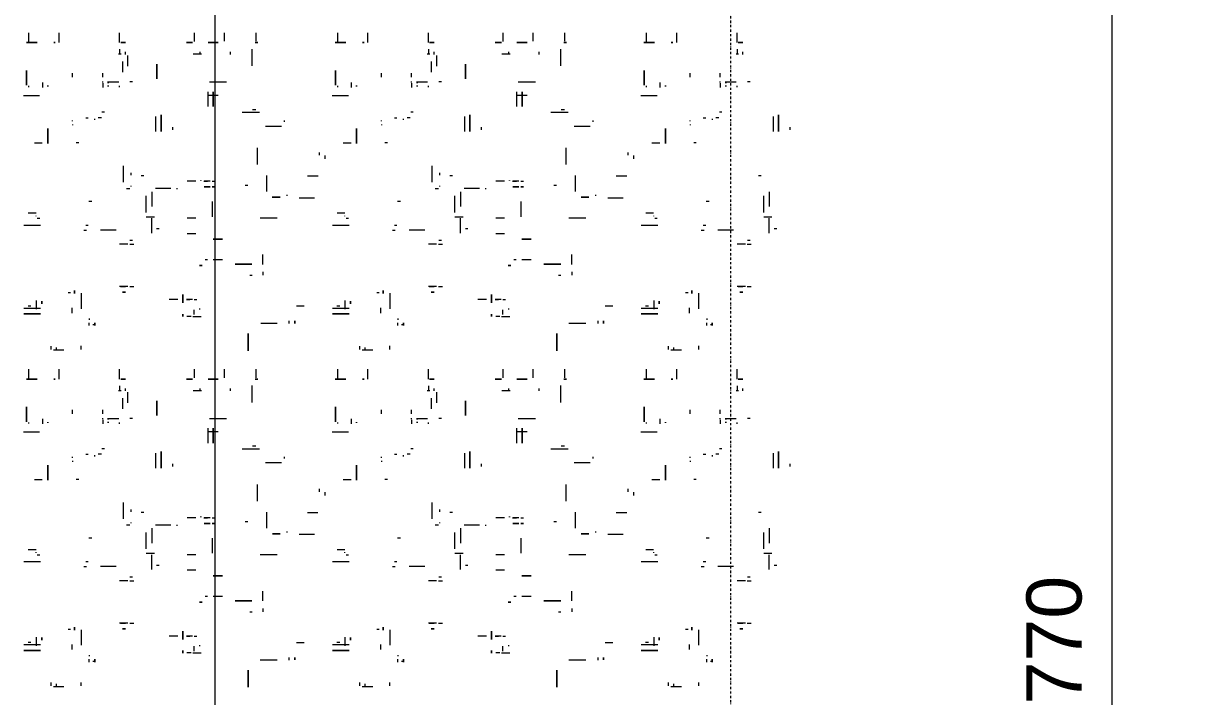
# Model space of a CAD drawing. Header units: millimetres. Extents: x -21051 to 202668, y -15646 to 13691.
# Drawn here: x 377 to 2499, y 3647 to 4866 of the extents above; entities that cross this region are included whole.
import ezdxf

# ---------------------------------------------------------------- set-up
doc = ezdxf.new("R2010")
doc.units = ezdxf.units.MM
doc.linetypes.add('TD_Level Line', pattern=[8, 4, -2, 0, -2])
for name, color, linetype, lineweight in [('A-ANNO-DIMS', 211, 'Continuous', 9), ('A-ANNO-DIMS-100', 211, 'Continuous', 9), ('G-ANNO-SYMB', 111, 'Continuous', 9), ('G-IMPT', 8, 'Continuous', 5), ('I-FURN', 30, 'Continuous', 5)]:
    doc.layers.add(name, color=color, linetype=linetype, lineweight=lineweight)
doc.layers.get('0').off()
doc.layers.get('I-FURN').off()
doc.styles.add('Arial_3', font='arial.ttf', dxfattribs={"height": 100})
doc.dimstyles.new('Arial_1_0', dxfattribs={"dimscale": 304.8, "dimtxt": 102.02594, "dimasz": 0.328084, "dimexe": 0.328084, "dimexo": 0.0625, "dimgap": 0.082021, "dimtad": 1, "dimdec": 0, "dimzin": 0, "dimdsep": 46, "dimtxsty": 'Arial_3', "dimblk1": 'OBLIQUE', "dimblk2": 'OBLIQUE', "dimsah": 1, "dimcen": 0.09, "dimdle": 0.328084, "dimazin": 0, "dimtfac": 1, "dimtdec": 4, "dimtix": 1, "dimtmove": 0, "dimatfit": 3, "dimfxl": 0.492126, "dimfxlon": 1, "dimtvp": 1, "dimtolj": 1, "dimtzin": 0, "dimarcsym": 2})

# ---------------------------------------------------------------- blocks, each defined once
blk = doc.blocks.new('FUR_8_Carpet - _-V8-00_Ground floor')
at = {"layer": 'G-IMPT'}
for p, q in [((-1556.9, 322), (-1556.9, 328.2)), ((-1512.1, 324.6), (-1512.1, 330.1)), ((-1502.1, 322.2), (-1502.1, 328.2)), ((-997.5, 322), (-997.5, 328.2)), ((-952.8, 324.6), (-952.8, 330.1)), ((-942.8, 322.2), (-942.8, 328.2)), ((-438.1, 322), (-438.1, 328.2)), ((-393.4, 324.6), (-393.4, 330.1)), ((-383.4, 322.2), (-383.4, 328.2)), ((-741.2, 299.5), (-741.2, 315)), ((-741.2, 315), (-741.2, 299.5)), ((-1583, 284), (-1578.6, 284)), ((-1572, 285), (-1572, 279.8)), ((-1375.1, 281.5), (-1375.1, 276.5)), ((-1322, 280.7), (-1352.8, 280.7)), ((-1023.6, 284), (-1019.2, 284)), ((-1012.6, 285), (-1012.6, 279.8)), ((-815.7, 281.5), (-815.7, 276.5)), ((-773.4, 280.7), (-793.5, 280.7)), ((-762.7, 280.7), (-773.4, 280.7)), ((-464.3, 284), (-459.8, 284)), ((-463.3, 285), (-463.3, 279.8)), ((-463.3, 279.8), (-463.3, 285)), ((-453.3, 285), (-453.3, 279.8)), ((-1572, 272.5), (-1572, 274.5)), ((-1541, 262.4), (-1541, 252.9)), ((-1475.9, 239.7), (-1475.9, 255.2)), ((-1200.4, 268.4), (-1215.4, 268.4)), ((-1212.6, 254.2), (-1212.6, 255.9)), ((-1202.6, 265), (-1202.6, 256.3)), ((-1197.1, 268.4), (-1189.7, 268.4)), ((-1012.6, 272.5), (-1012.6, 274.5)), ((-981.7, 262.4), (-981.7, 252.9)), ((-916.6, 239.7), (-916.6, 255.2)), ((-651.9, 268.4), (-656.1, 268.4)), ((-653.3, 254.2), (-653.3, 255.9)), ((-641.1, 268.4), (-651.9, 268.4)), ((-643.3, 265), (-643.3, 256.3)), ((-637.7, 268.4), (-630.3, 268.4)), ((-453.3, 272.5), (-453.3, 274.5)), ((-422.3, 262.4), (-422.3, 252.9)), ((-357.2, 239.7), (-357.2, 255.2)), ((-1557.7, 254.5), (-1557.7, 226.3)), ((-1483.6, 253.8), (-1453.3, 253.8)), ((-1461.2, 249.1), (-1466.3, 249.1)), ((-1402, 250.2), (-1387.9, 250.2)), ((-1202.6, 237.9), (-1207.5, 237.9)), ((-1199.4, 237.9), (-1188.6, 237.9)), ((-1189, 237.9), (-1194.7, 237.9)), ((-1173.3, 237.9), (-1157.4, 237.9)), ((-998.4, 254.5), (-998.4, 226.3)), ((-924.2, 253.8), (-894, 253.8)), ((-901.8, 249.1), (-907, 249.1)), ((-842.7, 250.2), (-828.5, 250.2)), ((-643.3, 237.9), (-648.2, 237.9)), ((-640.1, 237.9), (-629.2, 237.9)), ((-629.6, 237.9), (-635.3, 237.9)), ((-622.8, 228.8), (-622.8, 244)), ((-622.8, 244), (-622.8, 228.8)), ((-613.9, 237.9), (-598, 237.9)), ((-439, 254.5), (-439, 226.3)), ((-364.8, 253.8), (-334.6, 253.8)), ((-342.5, 249.1), (-347.6, 249.1)), ((-1645.3, 214.4), (-1652.7, 214.4)), ((-1642, 214.4), (-1627, 214.4)), ((-1637, 225.2), (-1637, 223.8)), ((-1538.1, 225.9), (-1533.6, 225.9)), ((-1086, 214.4), (-1093.4, 214.4)), ((-1082.7, 214.4), (-1067.7, 214.4)), ((-1077.7, 225.2), (-1077.7, 223.8)), ((-978.7, 225.9), (-974.3, 225.9)), ((-526.6, 214.4), (-534, 214.4)), ((-523.3, 214.4), (-508.3, 214.4)), ((-518.3, 225.2), (-518.3, 223.8)), ((-419.3, 225.9), (-414.9, 225.9)), ((-1327.4, 187.6), (-1327.4, 193.8)), ((-1307.9, 194.6), (-1303.5, 194.6)), ((-768, 190.6), (-768, 193.8)), ((-748.5, 194.6), (-744.1, 194.6)), ((-1327.4, 174.2), (-1327.4, 156.5)), ((-768, 187.6), (-768, 190.6)), ((-768, 174.2), (-768, 162.8)), ((-748.1, 174.1), (-737.5, 174.1)), ((-737.5, 174.1), (-748.1, 174.1)), ((-1254, 166.1), (-1237.3, 166.1)), ((-1226.9, 166.1), (-1222.4, 166.1)), ((-768, 162.8), (-768, 156.5)), ((-694.6, 166.1), (-678, 166.1)), ((-667.5, 166.1), (-663.1, 166.1)), ((-1645.3, 137.6), (-1652.7, 137.6)), ((-1650.6, 131), (-1645.8, 131)), ((-1642, 137.6), (-1627, 137.6)), ((-1086, 137.6), (-1093.4, 137.6)), ((-1091.2, 131), (-1086.5, 131)), ((-1082.7, 137.6), (-1067.7, 137.6)), ((-526.6, 137.6), (-534, 137.6)), ((-531.9, 131), (-527.1, 131)), ((-523.3, 137.6), (-508.3, 137.6)), ((-1698.8, 109.9), (-1694, 109.9)), ((-1685.2, 117.5), (-1685.2, 115.6)), ((-1685.2, 115.6), (-1685.2, 90.6)), ((-1620.8, 112), (-1592.3, 112)), ((-1562, 112), (-1567.2, 112)), ((-1205.7, 118.6), (-1189.8, 118.6)), ((-1139.4, 109.9), (-1134.7, 109.9)), ((-1125.8, 117.5), (-1125.8, 115.6)), ((-1125.8, 115.6), (-1125.8, 90.6)), ((-1061.5, 112), (-1033, 112)), ((-1002.7, 112), (-1007.8, 112)), ((-646.3, 118.6), (-630.4, 118.6)), ((-580.1, 109.9), (-575.3, 109.9)), ((-566.5, 117.5), (-566.5, 115.6)), ((-566.5, 115.6), (-566.5, 90.6)), ((-502.1, 112), (-473.6, 112)), ((-443.3, 112), (-448.5, 112)), ((-1690.2, 88.4), (-1675.2, 88.4)), ((-1680.5, 88.4), (-1677, 88.4)), ((-1565.8, 103), (-1570.2, 103)), ((-1483.6, 103.6), (-1453.3, 103.6)), ((-1482.2, 91), (-1477.8, 91)), ((-1475.9, 87.1), (-1475.9, 86.1)), ((-1322, 89.9), (-1352.8, 89.9)), ((-1235, 60.5), (-1235, 87.8)), ((-1205.7, 90.6), (-1189.8, 90.6)), ((-1130.9, 88.4), (-1115.9, 88.4)), ((-1121.2, 88.4), (-1117.6, 88.4)), ((-1006.4, 103), (-1010.8, 103)), ((-924.2, 103.6), (-894, 103.6)), ((-922.9, 91), (-918.5, 91)), ((-916.6, 87.1), (-916.6, 86.1)), ((-773.4, 89.9), (-793.5, 89.9)), ((-762.7, 89.9), (-773.4, 89.9)), ((-675.7, 60.5), (-675.7, 87.8)), ((-646.3, 90.6), (-630.4, 90.6)), ((-571.5, 88.4), (-556.5, 88.4)), ((-561.8, 88.4), (-558.2, 88.4)), ((-447, 103), (-451.5, 103)), ((-364.8, 103.6), (-334.6, 103.6)), ((-363.5, 91), (-359.1, 91)), ((-357.2, 87.1), (-357.2, 86.1)), ((-1685.2, 44.6), (-1685.2, 69.6)), ((-1675.2, 79.9), (-1675.2, 75.2)), ((-1675.2, 75.2), (-1675.2, 50.2)), ((-1461.6, 81), (-1475.8, 81)), ((-1125.8, 44.6), (-1125.8, 69.6)), ((-1115.8, 79.9), (-1115.8, 75.2)), ((-1115.8, 75.2), (-1115.8, 50.2)), ((-902.3, 81), (-916.4, 81)), ((-566.5, 44.6), (-566.5, 69.6)), ((-556.5, 79.9), (-556.5, 75.2)), ((-556.5, 75.2), (-556.5, 50.2)), ((-342.9, 81), (-357.1, 81)), ((-1685.2, 42.6), (-1685.2, 44.6)), ((-1576.4, 60.3), (-1571, 60.3)), ((-1420.4, 54.1), (-1392.8, 54.1)), ((-1415.6, 54.2), (-1415.6, 53.1)), ((-1370.4, 48.4), (-1370.4, 50.1)), ((-1334.4, 42.5), (-1334.4, 13.1)), ((-1125.8, 42.6), (-1125.8, 44.6)), ((-1017, 60.3), (-1011.6, 60.3)), ((-861.1, 54.1), (-833.5, 54.1)), ((-856.2, 54.2), (-856.2, 53.1)), ((-811.1, 48.4), (-811.1, 50.1)), ((-775, 42.5), (-775, 13.1)), ((-566.5, 42.6), (-566.5, 44.6)), ((-457.7, 60.3), (-452.3, 60.3)), ((-1299.7, 31.1), (-1295.2, 31.1)), ((-1235, 23.7), (-1239.9, 23.7)), ((-1231.8, 23.7), (-1221, 23.7)), ((-1220.4, 23.7), (-1227.1, 23.7)), ((-1205.7, 23.7), (-1189.8, 23.7)), ((-1172.1, 37.9), (-1172.1, 36.2)), ((-1160.1, 36.8), (-1157.5, 36.8)), ((-1157.5, 36.8), (-1132.5, 36.8)), ((-1088.3, 33), (-1088.3, 32.1)), ((-1085.8, 37), (-1080.1, 37)), ((-1074.1, -4.3), (-1074.1, 25.2)), ((-740.3, 31.1), (-738.4, 31.1)), ((-737.5, 31.1), (-735.9, 31.1)), ((-675.7, 23.7), (-680.6, 23.7)), ((-672.5, 23.7), (-661.6, 23.7)), ((-661, 23.7), (-667.7, 23.7)), ((-646.3, 23.7), (-630.4, 23.7)), ((-612.7, 37.9), (-612.7, 36.2)), ((-600.8, 36.8), (-598.2, 36.8)), ((-598.2, 36.8), (-573.2, 36.8)), ((-529, 33), (-529, 32.1)), ((-526.5, 37), (-520.8, 37)), ((-514.7, -4.3), (-514.7, 25.2)), ((-1670.7, 13.7), (-1665.9, 13.7)), ((-1111.4, 13.7), (-1106.6, 13.7)), ((-1088.3, 12.7), (-1088.3, 8.5)), ((-552, 13.7), (-547.2, 13.7)), ((-529, 12.7), (-529, 8.5)), ((-1439.3, -23.1), (-1439.3, -16.9)), ((-1317.6, -6.8), (-1317.6, -36.7)), ((-880, -23.1), (-880, -16.9)), ((-758.3, -6.8), (-758.3, -20.9)), ((-758.3, -20.9), (-758.3, -36.7)), ((-1429.3, -28.6), (-1429.3, -23.6)), ((-870, -28.6), (-870, -23.6)), ((-1552.8, -45.8), (-1548.4, -45.8)), ((-1472.8, -45.8), (-1487, -45.8)), ((-993.5, -45.8), (-989, -45.8)), ((-913.5, -45.8), (-927.6, -45.8)), ((-434.1, -45.8), (-429.7, -45.8)), ((-354.1, -45.8), (-368.2, -45.8)), ((-1722.7, -73), (-1722.7, -69.3)), ((-1722.7, -74.3), (-1722.7, -73)), ((-1702.2, -66.6), (-1702.2, -91.6)), ((-1702.2, -91.6), (-1702.2, -66.6)), ((-1692.2, -91.6), (-1692.2, -66.6)), ((-1541.8, -79.4), (-1541.8, -77.9)), ((-1366.2, -84.1), (-1366.2, -86.6)), ((-1331.8, -76.3), (-1361.1, -76.3)), ((-1163.3, -73), (-1163.3, -69.3)), ((-1163.3, -74.3), (-1163.3, -73)), ((-1142.9, -66.6), (-1142.9, -91.6)), ((-1142.9, -91.6), (-1142.9, -66.6)), ((-1132.9, -91.6), (-1132.9, -66.6)), ((-982.5, -79.4), (-982.5, -77.9)), ((-806.8, -84.1), (-806.8, -86.6)), ((-780.2, -76.3), (-801.8, -76.3)), ((-772.4, -76.3), (-780.2, -76.3)), ((-604, -73), (-604, -69.3)), ((-604, -74.3), (-604, -73)), ((-583.5, -66.6), (-583.5, -91.6)), ((-583.5, -91.6), (-583.5, -66.6)), ((-573.5, -91.6), (-573.5, -66.6)), ((-423.1, -79.4), (-423.1, -77.9)), ((-1692.2, -93.5), (-1692.2, -91.6)), ((-1599.5, -101.4), (-1595, -101.4)), ((-1594, -91.4), (-1588.3, -91.4)), ((-1582.3, -87.5), (-1582.3, -89.6)), ((-1565.8, -91.4), (-1570.2, -91.4)), ((-1541.8, -84.9), (-1541.8, -86.6)), ((-1289.8, -101.4), (-1320.9, -101.4)), ((-1132.9, -93.5), (-1132.9, -91.6)), ((-1040.1, -101.4), (-1035.7, -101.4)), ((-1034.7, -91.4), (-1029, -91.4)), ((-1022.9, -87.5), (-1022.9, -89.6)), ((-1006.4, -91.4), (-1010.8, -91.4)), ((-982.5, -84.9), (-982.5, -86.6)), ((-747.6, -101.4), (-761.5, -101.4)), ((-730.4, -101.4), (-747.6, -101.4)), ((-573.5, -93.5), (-573.5, -91.6)), ((-480.8, -101.4), (-476.3, -101.4)), ((-475.3, -91.4), (-469.6, -91.4)), ((-463.6, -87.5), (-463.6, -89.6)), ((-447, -91.4), (-451.5, -91.4)), ((-423.1, -84.9), (-423.1, -86.6)), ((-1308.2, -106.5), (-1314.4, -106.5)), ((-1227.4, -138.7), (-1227.4, -111.7)), ((-752.7, -106.5), (-755, -106.5)), ((-748.8, -106.5), (-752.7, -106.5)), ((-668, -138.7), (-668, -111.7)), ((-1627, -146.8), (-1627, -149)), ((-1596.5, -153.9), (-1596.5, -146.4)), ((-1596.5, -149.7), (-1596.5, -148.1)), ((-1487.1, -155.5), (-1487.1, -146.4)), ((-1452.7, -131.9), (-1482, -131.9)), ((-1462.8, -147.1), (-1462.8, -149)), ((-1246.5, -131.9), (-1228.2, -131.9)), ((-1067.7, -146.8), (-1067.7, -149)), ((-1037.2, -153.9), (-1037.2, -146.4)), ((-1037.2, -149.7), (-1037.2, -148.1)), ((-927.7, -155.5), (-927.7, -146.4)), ((-893.3, -131.9), (-922.7, -131.9)), ((-903.5, -147.1), (-903.5, -149)), ((-687.1, -131.9), (-668.8, -131.9)), ((-508.3, -146.8), (-508.3, -149)), ((-477.8, -153.9), (-477.8, -146.4)), ((-477.8, -149.7), (-477.8, -148.1)), ((-368.4, -155.5), (-368.4, -146.4)), ((-334, -131.9), (-363.3, -131.9)), ((-344.1, -147.1), (-344.1, -149)), ((-1650.6, -156.3), (-1645.8, -156.3)), ((-1606.5, -156.3), (-1625.6, -156.3)), ((-1596.5, -155.2), (-1596.5, -156.9)), ((-1596.5, -164.9), (-1596.5, -172.1)), ((-1541.8, -164.9), (-1541.8, -172.1)), ((-1230.4, -156.3), (-1261.5, -156.3)), ((-1134.9, -161.6), (-1134.9, -183.8)), ((-1134.9, -183.8), (-1134.9, -161.6)), ((-1091.2, -156.3), (-1086.5, -156.3)), ((-1047.2, -156.3), (-1066.3, -156.3)), ((-1037.2, -155.2), (-1037.2, -156.9)), ((-1037.2, -164.9), (-1037.2, -172.1)), ((-982.5, -164.9), (-982.5, -172.1)), ((-699.4, -156.3), (-702.1, -156.3)), ((-671.1, -156.3), (-699.4, -156.3)), ((-575.6, -183.8), (-575.6, -161.6)), ((-575.6, -161.6), (-575.6, -183.8)), ((-531.9, -156.3), (-527.1, -156.3)), ((-487.8, -156.3), (-506.9, -156.3)), ((-477.8, -155.2), (-477.8, -156.9)), ((-477.8, -164.9), (-477.8, -172.1)), ((-423.1, -164.9), (-423.1, -172.1)), ((-1307.5, -185.3), (-1307.5, -215.9)), ((-1082.8, -184.6), (-1082.8, -189.6)), ((-1082.8, -189.6), (-1082.8, -204)), ((-1072.8, -188.1), (-1072.8, -173.7)), ((-1072.8, -193.3), (-1072.8, -188.1)), ((-748.2, -185.3), (-748.2, -198.8)), ((-523.4, -184.6), (-523.4, -189.6)), ((-523.4, -189.6), (-523.4, -204)), ((-513.4, -188.1), (-513.4, -173.7)), ((-513.4, -193.3), (-513.4, -188.1)), ((-1637, -210.8), (-1637, -206.2)), ((-1625.2, -207.3), (-1629.6, -207.3)), ((-1627, -215.6), (-1627, -208.2)), ((-1267.8, -210.8), (-1267.8, -206.2)), ((-1200.9, -207.3), (-1215.9, -207.3)), ((-1213.1, -210.8), (-1213.1, -206.2)), ((-1077.7, -210.8), (-1077.7, -206.2)), ((-1065.8, -207.3), (-1070.3, -207.3)), ((-1067.7, -215.6), (-1067.7, -208.2)), ((-748.2, -198.8), (-748.2, -215.9)), ((-708.5, -210.8), (-708.5, -206.2)), ((-652.4, -207.3), (-656.5, -207.3)), ((-653.8, -210.8), (-653.8, -206.2)), ((-641.5, -207.3), (-652.4, -207.3)), ((-518.3, -210.8), (-518.3, -206.2)), ((-506.5, -207.3), (-510.9, -207.3)), ((-508.3, -215.6), (-508.3, -208.2)), ((-1627, -227.4), (-1627, -245.5)), ((-1517.6, -227.6), (-1517.6, -245.5)), ((-1462.8, -228.5), (-1462.8, -245.5)), ((-1315.1, -230.2), (-1315.1, -245.5)), ((-1257.8, -230.2), (-1257.8, -245.5)), ((-1203.1, -229.8), (-1203.1, -245.5)), ((-1067.7, -227.4), (-1067.7, -245.5)), ((-958.2, -227.6), (-958.2, -245.5)), ((-903.5, -228.5), (-903.5, -245.5)), ((-758.8, -227.8), (-757.4, -227.8)), ((-757.4, -227.8), (-758.8, -227.8)), ((-755.8, -230.2), (-755.8, -242)), ((-698.5, -230.2), (-698.5, -245.5)), ((-643.8, -229.8), (-643.8, -245.5)), ((-508.3, -227.4), (-508.3, -245.5)), ((-398.9, -227.6), (-398.9, -245.5)), ((-344.1, -228.5), (-344.1, -245.5)), ((-755.8, -242), (-755.8, -245.5)), ((-1556.9, -287.7), (-1556.9, -281.5)), ((-1512.1, -285), (-1512.1, -279.6)), ((-1502.1, -287.5), (-1502.1, -281.5)), ((-997.5, -287.7), (-997.5, -281.5)), ((-952.8, -285), (-952.8, -279.6)), ((-942.8, -287.5), (-942.8, -281.5)), ((-741.2, -310.1), (-741.2, -294.7)), ((-741.2, -294.7), (-741.2, -310.1)), ((-438.1, -287.7), (-438.1, -281.5)), ((-393.4, -285), (-393.4, -279.6)), ((-383.4, -287.5), (-383.4, -281.5)), ((-1583, -325.7), (-1578.6, -325.7)), ((-1572, -324.6), (-1572, -329.8)), ((-1572, -337.2), (-1572, -335.1)), ((-1375.1, -328.2), (-1375.1, -333.2)), ((-1322, -329), (-1352.8, -329)), ((-1023.6, -325.7), (-1019.2, -325.7)), ((-1012.6, -324.6), (-1012.6, -329.8)), ((-1012.6, -337.2), (-1012.6, -335.1)), ((-815.7, -328.2), (-815.7, -333.2)), ((-785, -329), (-793.5, -329)), ((-773.4, -329), (-784.4, -329)), ((-764.3, -329), (-773.4, -329)), ((-464.3, -325.7), (-459.8, -325.7)), ((-453.3, -324.6), (-453.3, -329.8)), ((-453.3, -337.2), (-453.3, -335.1)), ((-1557.7, -355.2), (-1557.7, -383.3)), ((-1541, -347.3), (-1541, -356.7)), ((-1483.6, -355.8), (-1453.3, -355.8)), ((-1475.9, -369.9), (-1475.9, -354.5)), ((-1461.2, -360.6), (-1466.3, -360.6)), ((-1402, -359.5), (-1387.9, -359.5)), ((-1200.4, -341.3), (-1215.4, -341.3)), ((-1212.6, -355.5), (-1212.6, -353.8)), ((-1202.6, -344.7), (-1202.6, -353.4)), ((-1197.1, -341.3), (-1189.7, -341.3)), ((-998.4, -355.2), (-998.4, -383.3)), ((-981.7, -347.3), (-981.7, -356.7)), ((-924.2, -355.8), (-894, -355.8)), ((-916.6, -369.9), (-916.6, -354.5)), ((-901.8, -360.6), (-907, -360.6)), ((-842.7, -359.5), (-828.5, -359.5)), ((-651.9, -341.3), (-656.1, -341.3)), ((-653.3, -355.5), (-653.3, -353.8)), ((-641.1, -341.3), (-651.9, -341.3)), ((-643.3, -344.7), (-643.3, -350)), ((-643.3, -350), (-643.3, -353.4)), ((-637.7, -341.3), (-630.3, -341.3)), ((-439, -355.2), (-439, -383.3)), ((-422.3, -347.3), (-422.3, -350)), ((-422.3, -350), (-422.3, -356.7)), ((-364.8, -355.8), (-334.6, -355.8)), ((-357.2, -369.9), (-357.2, -354.5)), ((-342.5, -360.6), (-347.6, -360.6)), ((-1202.6, -371.8), (-1207.5, -371.8)), ((-1199.4, -371.8), (-1188.6, -371.8)), ((-1189, -371.8), (-1194.7, -371.8)), ((-1173.3, -371.8), (-1157.4, -371.8)), ((-643.3, -371.8), (-648.2, -371.8)), ((-640.1, -371.8), (-629.2, -371.8)), ((-629.6, -371.8), (-635.3, -371.8)), ((-613.9, -371.8), (-598, -371.8)), ((-1645.3, -395.2), (-1652.7, -395.2)), ((-1642, -395.2), (-1627, -395.2)), ((-1637, -384.5), (-1637, -385.9)), ((-1538.1, -383.8), (-1533.6, -383.8)), ((-1086, -395.2), (-1093.4, -395.2)), ((-1082.7, -395.2), (-1067.7, -395.2)), ((-1077.7, -384.5), (-1077.7, -385.9)), ((-978.7, -383.8), (-974.3, -383.8)), ((-526.6, -395.2), (-534, -395.2)), ((-523.3, -395.2), (-508.3, -395.2)), ((-518.3, -384.5), (-518.3, -385.9)), ((-419.3, -383.8), (-414.9, -383.8)), ((-1327.4, -422.1), (-1327.4, -415.9)), ((-1307.9, -415.1), (-1303.5, -415.1)), ((-768, -422.1), (-768, -415.9)), ((-748.5, -415.1), (-744.1, -415.1)), ((-1327.4, -435.4), (-1327.4, -453.2)), ((-1254, -443.6), (-1237.3, -443.6)), ((-1226.9, -443.6), (-1222.4, -443.6)), ((-768, -435.4), (-768, -453.2)), ((-694.6, -443.6), (-678, -443.6)), ((-667.5, -443.6), (-663.1, -443.6)), ((-1645.3, -472), (-1652.7, -472)), ((-1650.6, -478.6), (-1645.8, -478.6)), ((-1642, -472), (-1627, -472)), ((-1086, -472), (-1093.4, -472)), ((-1091.2, -478.6), (-1086.5, -478.6)), ((-1082.7, -472), (-1067.7, -472)), ((-526.6, -472), (-534, -472)), ((-531.9, -478.6), (-527.1, -478.6)), ((-523.3, -472), (-508.3, -472)), ((-1698.8, -499.8), (-1694, -499.8)), ((-1685.2, -492.2), (-1685.2, -494.1)), ((-1685.2, -494.1), (-1685.2, -519.1)), ((-1620.8, -497.6), (-1592.3, -497.6)), ((-1565.8, -506.7), (-1570.2, -506.7)), ((-1562, -497.6), (-1567.2, -497.6)), ((-1483.6, -506.1), (-1453.3, -506.1)), ((-1205.7, -491), (-1189.8, -491)), ((-1139.4, -499.8), (-1134.7, -499.8)), ((-1125.8, -492.2), (-1125.8, -494.1)), ((-1125.8, -494.1), (-1125.8, -519.1)), ((-1061.5, -497.6), (-1033, -497.6)), ((-1006.4, -506.7), (-1010.8, -506.7)), ((-1002.7, -497.6), (-1007.8, -497.6)), ((-924.2, -506.1), (-894, -506.1)), ((-646.3, -491), (-630.4, -491)), ((-580.1, -499.8), (-575.3, -499.8)), ((-566.5, -492.2), (-566.5, -494.1)), ((-566.5, -494.1), (-566.5, -519.1)), ((-502.1, -497.6), (-473.6, -497.6)), ((-447, -506.7), (-451.5, -506.7)), ((-443.3, -497.6), (-448.5, -497.6)), ((-364.8, -506.1), (-334.6, -506.1)), ((-1690.2, -521.2), (-1675.2, -521.2)), ((-1680.5, -521.2), (-1677, -521.2)), ((-1675.2, -529.7), (-1675.2, -534.5)), ((-1482.2, -518.7), (-1477.8, -518.7)), ((-1475.9, -522.6), (-1475.9, -523.6)), ((-1461.6, -528.7), (-1475.8, -528.7)), ((-1322, -519.8), (-1352.8, -519.8)), ((-1235, -549.2), (-1235, -521.8)), ((-1205.7, -519.1), (-1189.8, -519.1)), ((-1130.9, -521.2), (-1115.9, -521.2)), ((-1121.2, -521.2), (-1117.6, -521.2)), ((-1115.8, -529.7), (-1115.8, -534.5)), ((-922.9, -518.7), (-918.5, -518.7)), ((-916.6, -522.6), (-916.6, -523.6)), ((-902.3, -528.7), (-916.4, -528.7)), ((-762.7, -519.8), (-793.5, -519.8)), ((-675.7, -549.2), (-675.7, -521.8)), ((-646.3, -519.1), (-630.4, -519.1)), ((-571.5, -521.2), (-556.5, -521.2)), ((-561.8, -521.2), (-558.2, -521.2)), ((-556.5, -529.7), (-556.5, -534.5)), ((-363.5, -518.7), (-359.1, -518.7)), ((-357.2, -522.6), (-357.2, -523.6)), ((-342.9, -528.7), (-357.1, -528.7)), ((-1685.2, -565.1), (-1685.2, -540.1)), ((-1675.2, -534.5), (-1675.2, -559.5)), ((-1576.4, -549.3), (-1571, -549.3)), ((-1125.8, -565.1), (-1125.8, -540.1)), ((-1115.8, -534.5), (-1115.8, -559.5)), ((-1017, -549.3), (-1011.6, -549.3)), ((-566.5, -565.1), (-566.5, -540.1)), ((-556.5, -534.5), (-556.5, -559.5)), ((-457.7, -549.3), (-452.3, -549.3)), ((-1685.2, -567.1), (-1685.2, -565.1)), ((-1420.4, -555.5), (-1392.8, -555.5)), ((-1415.6, -555.5), (-1415.6, -556.6)), ((-1370.4, -561.3), (-1370.4, -559.6)), ((-1334.4, -567.2), (-1334.4, -596.6)), ((-1172.1, -571.8), (-1172.1, -573.5)), ((-1160.1, -572.8), (-1157.5, -572.8)), ((-1157.5, -572.8), (-1132.5, -572.8)), ((-1125.8, -567.1), (-1125.8, -565.1)), ((-1085.8, -572.6), (-1080.1, -572.6)), ((-861.1, -555.5), (-833.5, -555.5)), ((-856.2, -555.5), (-856.2, -556.6)), ((-811.1, -561.3), (-811.1, -559.6)), ((-775, -567.2), (-775, -596.6)), ((-612.7, -571.8), (-612.7, -573.5)), ((-600.8, -572.8), (-598.2, -572.8)), ((-598.2, -572.8), (-573.2, -572.8)), ((-566.5, -567.1), (-566.5, -565.1)), ((-526.5, -572.6), (-520.8, -572.6)), ((-1299.7, -578.6), (-1295.2, -578.6)), ((-1235, -586), (-1239.9, -586)), ((-1231.8, -586), (-1221, -586)), ((-1220.4, -586), (-1227.1, -586)), ((-1205.7, -586), (-1189.8, -586)), ((-1088.3, -576.6), (-1088.3, -577.6)), ((-1074.1, -613.9), (-1074.1, -584.5)), ((-740.3, -578.6), (-735.9, -578.6)), ((-675.7, -586), (-680.6, -586)), ((-672.5, -586), (-661.6, -586)), ((-661, -586), (-667.7, -586)), ((-646.3, -586), (-630.4, -586)), ((-529, -576.6), (-529, -577.6)), ((-514.7, -613.9), (-514.7, -584.5)), ((-1670.7, -595.9), (-1665.9, -595.9)), ((-1111.4, -595.9), (-1106.6, -595.9)), ((-1088.3, -597), (-1088.3, -601.2)), ((-552, -595.9), (-547.2, -595.9)), ((-529, -597), (-529, -601.2)), ((-1439.3, -632.7), (-1439.3, -626.6)), ((-1429.3, -638.2), (-1429.3, -633.3)), ((-1317.6, -616.5), (-1317.6, -646.3)), ((-880, -632.7), (-880, -626.6)), ((-870, -638.2), (-870, -633.3)), ((-758.3, -616.5), (-758.3, -646.3)), ((-1552.8, -655.5), (-1548.4, -655.5)), ((-1472.8, -655.5), (-1487, -655.5)), ((-993.5, -655.5), (-989, -655.5)), ((-913.5, -655.5), (-927.6, -655.5)), ((-434.1, -655.5), (-429.7, -655.5)), ((-354.1, -655.5), (-368.2, -655.5)), ((-1722.7, -682.7), (-1722.7, -679)), ((-1702.2, -676.3), (-1702.2, -701.3)), ((-1702.2, -701.3), (-1702.2, -676.3)), ((-1692.2, -701.3), (-1692.2, -676.3)), ((-1163.3, -682.7), (-1163.3, -679)), ((-1142.9, -676.3), (-1142.9, -701.3)), ((-1142.9, -701.3), (-1142.9, -676.3)), ((-1132.9, -701.3), (-1132.9, -676.3)), ((-604, -682.7), (-604, -679)), ((-583.5, -676.3), (-583.5, -701.3)), ((-583.5, -701.3), (-583.5, -676.3)), ((-573.5, -701.3), (-573.5, -676.3)), ((-1722.7, -684), (-1722.7, -682.7)), ((-1582.3, -697.2), (-1582.3, -699.2)), ((-1541.8, -689), (-1541.8, -687.6)), ((-1541.8, -694.6), (-1541.8, -696.2)), ((-1366.2, -693.8), (-1366.2, -696.2)), ((-1331.8, -686), (-1361.1, -686)), ((-1163.3, -684), (-1163.3, -682.7)), ((-1022.9, -697.2), (-1022.9, -699.2)), ((-982.5, -689), (-982.5, -687.6)), ((-982.5, -694.6), (-982.5, -696.2)), ((-806.8, -693.8), (-806.8, -696.2)), ((-772.4, -686), (-801.8, -686)), ((-604, -684), (-604, -682.7)), ((-463.6, -697.2), (-463.6, -699.2)), ((-423.1, -689), (-423.1, -687.6)), ((-423.1, -694.6), (-423.1, -696.2)), ((-1692.2, -703.2), (-1692.2, -701.3)), ((-1599.5, -711.1), (-1595, -711.1)), ((-1594, -701.1), (-1588.3, -701.1)), ((-1565.8, -701.1), (-1570.2, -701.1)), ((-1289.8, -711.1), (-1320.9, -711.1)), ((-1308.2, -716.1), (-1314.4, -716.1)), ((-1227.4, -748.3), (-1227.4, -721.4)), ((-1132.9, -703.2), (-1132.9, -701.3)), ((-1040.1, -711.1), (-1035.7, -711.1)), ((-1034.7, -701.1), (-1029, -701.1)), ((-1006.4, -701.1), (-1010.8, -701.1)), ((-730.4, -711.1), (-761.5, -711.1)), ((-748.8, -716.1), (-755, -716.1)), ((-668, -748.3), (-668, -721.4)), ((-573.5, -703.2), (-573.5, -701.3)), ((-480.8, -711.1), (-476.3, -711.1)), ((-475.3, -701.1), (-469.6, -701.1)), ((-447, -701.1), (-451.5, -701.1)), ((-1452.7, -741.5), (-1482, -741.5)), ((-1246.5, -741.5), (-1228.2, -741.5)), ((-893.3, -741.5), (-922.7, -741.5)), ((-687.1, -741.5), (-668.8, -741.5)), ((-334, -741.5), (-363.3, -741.5)), ((-1627, -756.5), (-1627, -758.6)), ((-1596.5, -763.5), (-1596.5, -756.1)), ((-1596.5, -759.3), (-1596.5, -757.8)), ((-1487.1, -765.1), (-1487.1, -756.1)), ((-1462.8, -756.7), (-1462.8, -758.6)), ((-1067.7, -756.5), (-1067.7, -758.6)), ((-1037.2, -763.5), (-1037.2, -756.1)), ((-1037.2, -759.3), (-1037.2, -757.8)), ((-927.7, -765.1), (-927.7, -756.1)), ((-903.5, -756.7), (-903.5, -758.6)), ((-508.3, -756.5), (-508.3, -758.6)), ((-477.8, -763.5), (-477.8, -756.1)), ((-477.8, -759.3), (-477.8, -757.8)), ((-368.4, -765.1), (-368.4, -756.1)), ((-344.1, -756.7), (-344.1, -758.6)), ((-1650.6, -766), (-1645.8, -766)), ((-1606.5, -766), (-1625.6, -766)), ((-1596.5, -764.9), (-1596.5, -766.6)), ((-1596.5, -774.6), (-1596.5, -781.8)), ((-1541.8, -774.6), (-1541.8, -781.8)), ((-1230.4, -766), (-1261.5, -766)), ((-1134.9, -771.3), (-1134.9, -793.5)), ((-1134.9, -793.5), (-1134.9, -771.3)), ((-1091.2, -766), (-1086.5, -766)), ((-1072.8, -797.8), (-1072.8, -783.4)), ((-1047.2, -766), (-1066.3, -766)), ((-1037.2, -764.9), (-1037.2, -766.6)), ((-1037.2, -774.6), (-1037.2, -781.8)), ((-982.5, -774.6), (-982.5, -781.8)), ((-671.1, -766), (-702.1, -766)), ((-575.6, -771.3), (-575.6, -793.5)), ((-575.6, -793.5), (-575.6, -771.3)), ((-531.9, -766), (-527.1, -766)), ((-513.4, -797.8), (-513.4, -783.4)), ((-487.8, -766), (-506.9, -766)), ((-477.8, -764.9), (-477.8, -766.6)), ((-477.8, -774.6), (-477.8, -781.8)), ((-423.1, -774.6), (-423.1, -781.8)), ((-1307.5, -795), (-1307.5, -825.5)), ((-1082.8, -794.3), (-1082.8, -799.3)), ((-1082.8, -799.3), (-1082.8, -813.7)), ((-1072.8, -802.8), (-1072.8, -797.8)), ((-748.2, -795), (-748.2, -825.5)), ((-523.4, -794.3), (-523.4, -799.3)), ((-523.4, -799.3), (-523.4, -813.7)), ((-513.4, -802.8), (-513.4, -797.8)), ((-1637, -820.5), (-1637, -815.9)), ((-1625.2, -817), (-1629.6, -817)), ((-1627, -825.2), (-1627, -817.8)), ((-1267.8, -820.5), (-1267.8, -815.9)), ((-1200.9, -817), (-1215.9, -817)), ((-1213.1, -820.5), (-1213.1, -815.9)), ((-1077.7, -820.5), (-1077.7, -815.9)), ((-1065.8, -817), (-1070.3, -817)), ((-1067.7, -825.2), (-1067.7, -817.8)), ((-708.5, -820.5), (-708.5, -815.9)), ((-641.5, -817), (-656.5, -817)), ((-653.8, -820.5), (-653.8, -815.9)), ((-518.3, -820.5), (-518.3, -815.9)), ((-506.5, -817), (-510.9, -817)), ((-508.3, -825.2), (-508.3, -817.8)), ((-1627, -837.1), (-1627, -855.1)), ((-1517.6, -837.3), (-1517.6, -855.1)), ((-1462.8, -838.1), (-1462.8, -855.1)), ((-1315.1, -839.9), (-1315.1, -855.1)), ((-1257.8, -839.9), (-1257.8, -855.1)), ((-1203.1, -839.5), (-1203.1, -855.1)), ((-1067.7, -837.1), (-1067.7, -855.1)), ((-958.2, -837.3), (-958.2, -855.1)), ((-903.5, -838.1), (-903.5, -855.1)), ((-755.8, -839.9), (-755.8, -855.1)), ((-698.5, -839.9), (-698.5, -855.1)), ((-643.8, -839.5), (-643.8, -855.1)), ((-508.3, -837.1), (-508.3, -855.1)), ((-398.9, -837.3), (-398.9, -855.1)), ((-344.1, -838.1), (-344.1, -855.1))]:
    blk.add_line(p, q, dxfattribs=at)
at = {"layer": 'G-IMPT', "flags": 128}
for points in [[(-1506.9, 329), (-1512.1, 329), (-1526.2, 329)], [(-947.6, 329), (-952.7, 329), (-966.9, 329)], [(-388.2, 329), (-393.4, 329), (-407.5, 329)], [(-1628.8, 214.4), (-1632.3, 214.4), (-1637.5, 214.4)], [(-1069.4, 214.4), (-1073, 214.4), (-1078.2, 214.4)], [(-510.1, 214.4), (-513.6, 214.4), (-518.8, 214.4)], [(-1408.2, 13.7), (-1413.4, 13.7), (-1427.5, 13.7)], [(-848.9, 13.7), (-854, 13.7), (-867.6, 13.7)], [(-1506.9, -280.7), (-1512.1, -280.7), (-1526.2, -280.7)], [(-947.6, -280.7), (-952.7, -280.7), (-966.9, -280.7)], [(-388.2, -280.7), (-393.4, -280.7), (-407.5, -280.7)], [(-1628.8, -395.2), (-1632.3, -395.2), (-1637.5, -395.2)], [(-1069.4, -395.2), (-1073, -395.2), (-1078.2, -395.2)], [(-510.1, -395.2), (-513.6, -395.2), (-518.8, -395.2)], [(-1408.2, -595.9), (-1413.4, -595.9), (-1427.5, -595.9)], [(-848.9, -595.9), (-854, -595.9), (-868.2, -595.9)]]:
    blk.add_lwpolyline(points, dxfattribs=at)
for points in [[(-1300.5, 299.5), (-1300.5, 330.6)], [(-741.2, 315), (-741.2, 330.6)], [(-1582, 279.8), (-1582, 285)], [(-1385.1, 276.5), (-1385.1, 281.1)], [(-1022.6, 279.8), (-1022.6, 285)], [(-825.7, 276.5), (-825.7, 281.1)], [(-1483.6, 263.8), (-1453.5, 263.8)], [(-1182.2, 264.2), (-1182.2, 268.8)], [(-924.3, 263.8), (-894.1, 263.8)], [(-622.8, 264.2), (-622.8, 268.8)], [(-364.9, 263.8), (-334.8, 263.8)], [(-1485.9, 240.7), (-1485.9, 245.4)], [(-1182.2, 244), (-1182.2, 228.8)], [(-926.6, 240.7), (-926.6, 245.4)], [(-367.2, 240.7), (-367.2, 245.4)], [(-1637.5, 224.4), (-1632.3, 224.4)], [(-1545.1, 221.7), (-1545.1, 227.2)], [(-1078.2, 224.4), (-1073, 224.4)], [(-985.8, 221.7), (-985.8, 227.2)], [(-518.8, 224.4), (-513.6, 224.4)], [(-426.4, 221.7), (-426.4, 227.2)], [(-1307.4, 174.1), (-1277.1, 174.1)], [(-1217.1, 176.1), (-1212.3, 176.1)], [(-736.7, 174.1), (-717.8, 174.1)], [(-657.8, 176.1), (-653, 176.1)], [(-1237.3, 128.6), (-1254, 128.6)], [(-678, 128.6), (-694.6, 128.6)], [(-1344.3, 52.5), (-1358.4, 52.5)], [(-785, 52.5), (-799, 52.5)], [(-1239.9, 33.7), (-1235, 33.7)], [(-1220.8, 33.7), (-1231.8, 33.7)], [(-1214.6, 22.4), (-1214.6, 21.3)], [(-680.6, 33.7), (-675.7, 33.7)], [(-661.4, 33.7), (-672.5, 33.7)], [(-655.2, 22.4), (-655.2, 21.3)], [(-1497.1, -71.7), (-1497.1, -44.8)], [(-937.7, -71.7), (-937.7, -44.8)], [(-378.4, -71.7), (-378.4, -44.8)], [(-1702.2, -91.6), (-1702.2, -96.7)], [(-1142.9, -91.6), (-1142.9, -96.7)], [(-583.5, -91.6), (-583.5, -96.7)], [(-1237.4, -111.7), (-1237.4, -138.7)], [(-678, -111.7), (-678, -138.7)], [(-1606.5, -148.2), (-1606.5, -150.2)], [(-1497.1, -148.2), (-1497.1, -149.7)], [(-1047.2, -148.2), (-1047.2, -150.2)], [(-937.7, -148.2), (-937.7, -149.7)], [(-487.8, -148.2), (-487.8, -150.2)], [(-378.4, -148.2), (-378.4, -149.7)], [(-1606.5, -156.9), (-1606.5, -154.3)], [(-1458.6, -150.3), (-1458.6, -177.2)], [(-1047.2, -156.9), (-1047.2, -154.3)], [(-899.2, -150.3), (-899.2, -177.2)], [(-487.8, -156.9), (-487.8, -154.3)], [(-339.8, -150.3), (-339.8, -177.2)], [(-1134.9, -183.8), (-1134.9, -188.5)], [(-575.6, -183.8), (-575.6, -188.5)], [(-1628.9, -227.8), (-1632.3, -227.8), (-1637.5, -227.8), (-1632.3, -227.8)], [(-1507.7, -227.8), (-1510.4, -227.8)], [(-1477.5, -227.8), (-1472.3, -227.8), (-1458.2, -227.8), (-1472.3, -227.8)], [(-1318.2, -227.8), (-1313.2, -227.8)], [(-1228.2, -227.8), (-1246.5, -227.8)], [(-1188.9, -227.8), (-1199.9, -227.8)], [(-1069.5, -227.8), (-1073, -227.8), (-1078.2, -227.8), (-1073, -227.8)], [(-948.4, -227.8), (-951.1, -227.8)], [(-918.2, -227.8), (-913, -227.8), (-898.8, -227.8), (-913, -227.8)], [(-757.4, -227.8), (-753.8, -227.8)], [(-668.8, -227.8), (-687.1, -227.8)], [(-629.5, -227.8), (-640.6, -227.8)], [(-510.2, -227.8), (-513.6, -227.8), (-518.8, -227.8), (-513.6, -227.8)], [(-389, -227.8), (-391.7, -227.8)], [(-358.8, -227.8), (-353.6, -227.8), (-339.5, -227.8), (-353.6, -227.8)], [(-1300.5, -310.1), (-1300.5, -279)], [(-741.2, -294.7), (-741.2, -279)], [(-1582, -329.8), (-1582, -324.7)], [(-1385.1, -333.2), (-1385.1, -328.6)], [(-1022.6, -329.8), (-1022.6, -324.7)], [(-825.7, -333.2), (-825.7, -328.6)], [(-463.3, -329.8), (-463.3, -324.7)], [(-1483.6, -345.8), (-1453.5, -345.8)], [(-1182.2, -345.5), (-1182.2, -340.9)], [(-924.3, -345.8), (-894.1, -345.8)], [(-622.8, -345.5), (-622.8, -340.9)], [(-364.9, -345.8), (-334.8, -345.8)], [(-1485.9, -368.9), (-1485.9, -364.3)], [(-1182.2, -365.7), (-1182.2, -380.9)], [(-926.6, -368.9), (-926.6, -364.3)], [(-622.8, -365.7), (-622.8, -380.9)], [(-367.2, -368.9), (-367.2, -364.3)], [(-1637.5, -385.2), (-1632.3, -385.2)], [(-1545.1, -387.9), (-1545.1, -382.5)], [(-1078.2, -385.2), (-1073, -385.2)], [(-985.8, -387.9), (-985.8, -382.5)], [(-518.8, -385.2), (-513.6, -385.2)], [(-426.4, -387.9), (-426.4, -382.5)], [(-1307.4, -435.6), (-1277.1, -435.6)], [(-1217.1, -433.6), (-1212.3, -433.6)], [(-748.1, -435.6), (-717.8, -435.6)], [(-657.8, -433.6), (-653, -433.6)], [(-1237.3, -481), (-1254, -481)], [(-678, -481), (-694.6, -481)], [(-1344.3, -557.2), (-1358.4, -557.2)], [(-784.9, -557.2), (-799, -557.2)], [(-1239.9, -576), (-1235, -576)], [(-1220.8, -576), (-1231.8, -576)], [(-1214.6, -587.2), (-1214.6, -588.3)], [(-680.6, -576), (-675.7, -576)], [(-661.4, -576), (-672.5, -576)], [(-655.2, -587.2), (-655.2, -588.3)], [(-1497.1, -681.4), (-1497.1, -654.4)], [(-937.7, -681.4), (-937.7, -654.4)], [(-378.4, -681.4), (-378.4, -654.4)], [(-1702.2, -701.3), (-1702.2, -706.4)], [(-1237.4, -721.4), (-1237.4, -748.3)], [(-1142.9, -701.3), (-1142.9, -706.4)], [(-678, -721.4), (-678, -748.3)], [(-583.5, -701.3), (-583.5, -706.4)], [(-1606.5, -757.9), (-1606.5, -759.8)], [(-1497.1, -757.9), (-1497.1, -759.3)], [(-1458.6, -759.9), (-1458.6, -786.9)], [(-1047.2, -757.9), (-1047.2, -759.8)], [(-937.7, -757.9), (-937.7, -759.3)], [(-899.2, -759.9), (-899.2, -786.9)], [(-487.8, -757.9), (-487.8, -759.8)], [(-378.4, -757.9), (-378.4, -759.3)], [(-339.8, -759.9), (-339.8, -786.9)], [(-1606.5, -766.6), (-1606.5, -764)], [(-1047.2, -766.6), (-1047.2, -764)], [(-487.8, -766.6), (-487.8, -764)], [(-1134.9, -793.5), (-1134.9, -798.2)], [(-575.6, -793.5), (-575.6, -798.2)], [(-1628.9, -837.5), (-1632.3, -837.5), (-1637.5, -837.5), (-1632.3, -837.5)], [(-1507.7, -837.5), (-1510.4, -837.5)], [(-1477.5, -837.5), (-1472.3, -837.5), (-1458.2, -837.5), (-1472.3, -837.5)], [(-1318.2, -837.5), (-1313.2, -837.5)], [(-1228.2, -837.5), (-1246.5, -837.5)], [(-1188.9, -837.5), (-1199.9, -837.5)], [(-1069.5, -837.5), (-1073, -837.5), (-1078.2, -837.5), (-1073, -837.5)], [(-948.4, -837.5), (-951.1, -837.5)], [(-918.2, -837.5), (-913, -837.5), (-898.8, -837.5), (-913, -837.5)], [(-758.8, -837.5), (-753.8, -837.5)], [(-668.8, -837.5), (-687.1, -837.5)], [(-629.5, -837.5), (-640.6, -837.5)], [(-510.2, -837.5), (-513.6, -837.5), (-518.8, -837.5), (-513.6, -837.5)], [(-389, -837.5), (-391.7, -837.5)], [(-358.8, -837.5), (-353.6, -837.5), (-339.5, -837.5), (-353.6, -837.5)]]:
    blk.add_lwpolyline(points, close=True, dxfattribs=at)
blk = doc.blocks.new('DIMBLOCK192-00_Ground floor')
at = {"layer": 'A-ANNO-DIMS-100', "transparency": 16777216}
for p, q in [((723.8, 6193.5), (723.8, -936.5)), ((723.8, 6093.5), (673.8, 6143.5)), ((723.8, 6093.5), (623.8, 6093.5)), ((723.8, 6093.5), (773.8, 6043.5)), ((723.8, 6093.5), (873.8, 6093.5)), ((723.8, -936.5), (673.8, -886.5)), ((723.8, -936.5), (623.8, -936.5)), ((723.8, -936.5), (773.8, -986.5)), ((723.8, -936.5), (873.8, -936.5))]:
    blk.add_line(p, q, dxfattribs=at)
at = {"layer": 'A-ANNO-DIMS-100', "color": 0, "transparency": 16777216, "insert": (569, 2424.6), "char_height": 100, "width": 369.177, "attachment_point": 1, "rotation": 90, "line_spacing_factor": 0.941778, "style": 'Arial_3'}
blk.add_mtext('7030', dxfattribs=at)
blk = doc.blocks.new('_Oblique')
at = {"color": 0, "linetype": 'ByBlock', "lineweight": -2}
blk.add_line((-0.5, -0.5), (0.5, 0.5), dxfattribs=at)
blk = doc.blocks.new('DIMBLOCK194-00_Ground floor')
at = {"layer": 'A-ANNO-DIMS-100', "transparency": 16777216}
for p, q in [((2348.9, 6193.5), (2348.9, 1323.5)), ((2348.9, 6093.5), (2298.9, 6143.5)), ((2348.9, 6093.5), (2248.9, 6093.5)), ((2348.9, 6093.5), (2398.9, 6043.5)), ((2348.9, 6093.5), (2498.9, 6093.5)), ((2348.9, 1323.5), (2298.9, 1373.5)), ((2348.9, 1323.5), (2248.9, 1323.5)), ((2348.9, 1323.5), (2398.9, 1273.5)), ((2348.9, 1323.5), (2498.9, 1323.5))]:
    blk.add_line(p, q, dxfattribs=at)
at = {"layer": 'A-ANNO-DIMS-100', "color": 0, "transparency": 16777216, "insert": (2194.1, 3554.6), "char_height": 100, "width": 369.177, "attachment_point": 1, "rotation": 90, "line_spacing_factor": 0.941778, "style": 'Arial_3'}
blk.add_mtext('4770', dxfattribs=at)

msp = doc.modelspace()

# ---------------------------------------------------------------- linework, layer by layer
at = {"layer": 'G-ANNO-SYMB', "linetype": 'TD_Level Line', "lineweight": 18}
msp.add_line((1657.8, 10929.8), (1657.8, -14058.8), dxfattribs=at)

# ---------------------------------------------------------------- block references
at = {"layer": 'I-FURN', "color": 10, "rotation": 180}
msp.add_blockref('FUR_8_Carpet - _-V8-00_Ground floor', (43, 3994), dxfattribs=at)

# ---------------------------------------------------------------- dimensions: what is measured, and where the dimension line sits
at = {"layer": 'A-ANNO-DIMS'}
for base, p1, p2, override, picture, middle in [((723.8, -936.5), (873.8, 6093.5), (873.8, -936.5), {"dimpost": '<>', "dimfxl": 7030}, 'DIMBLOCK192-00_Ground floor', (647.7, 2578.5)), ((2348.9, 1323.5), (2498.9, 6093.5), (2498.9, 1323.5), {"dimpost": '<>', "dimfxl": 4770}, 'DIMBLOCK194-00_Ground floor', (2272.8, 3708.5))]:
    dim = msp.add_linear_dim(base=base, p1=p1, p2=p2, angle=90, dimstyle='Arial_1_0', override=override, dxfattribs=at)
    dim.commit()
    dim.dimension.update_dxf_attribs({"geometry": picture, "text_midpoint": middle})

doc.saveas('drawing.dxf')
